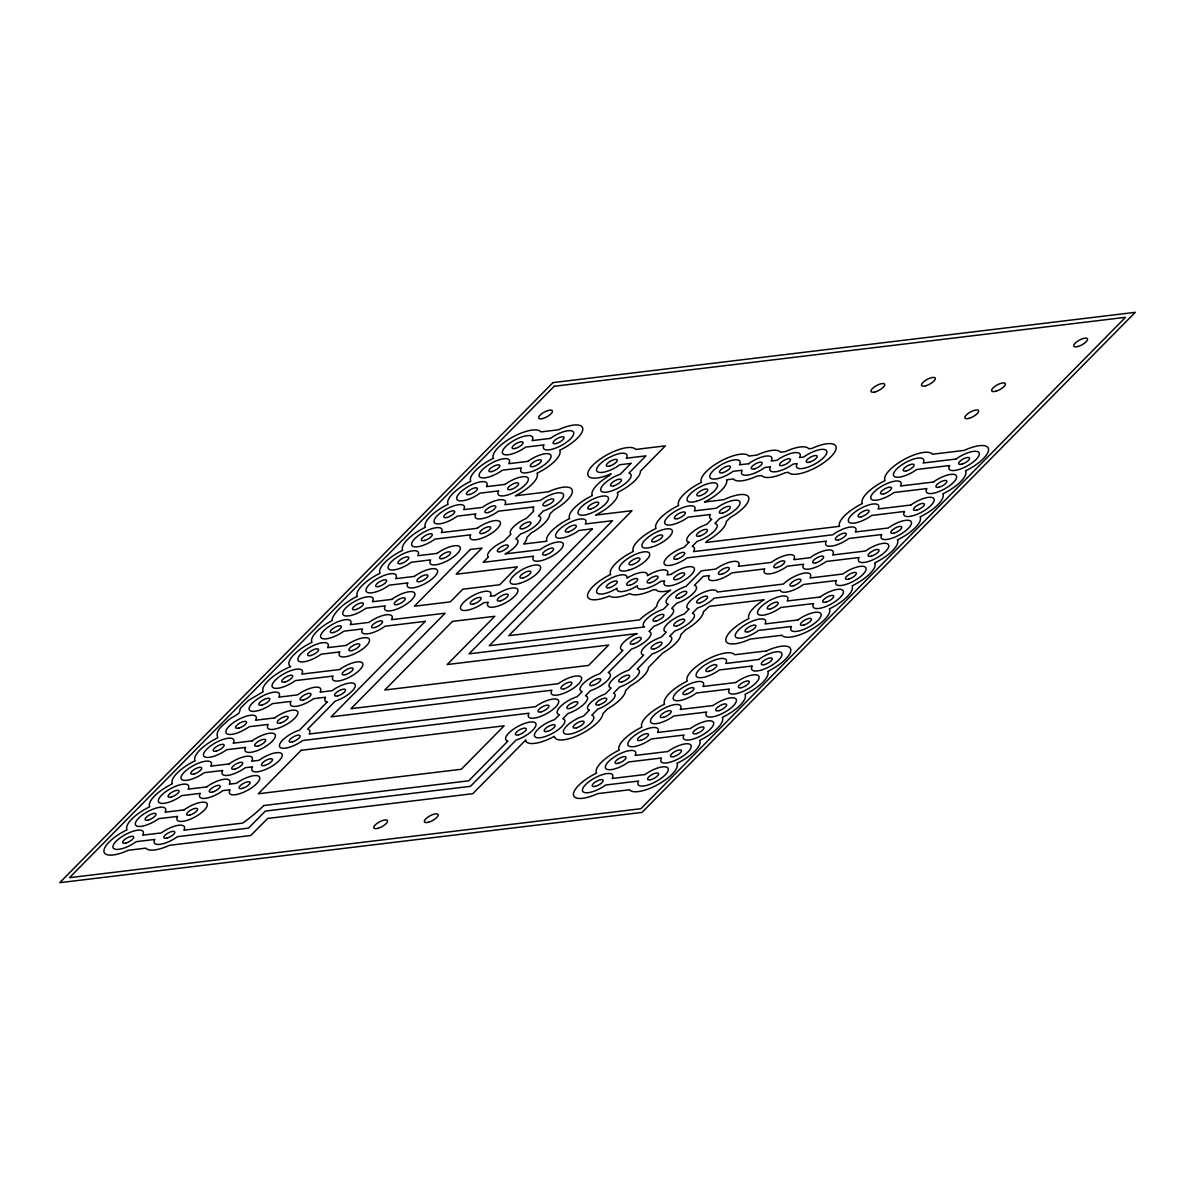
<?xml version="1.0" encoding="UTF-8"?>
<svg xmlns="http://www.w3.org/2000/svg" width="1195" height="1195" viewBox="0 0 1195 1195"><rect width="100%" height="100%" fill="white"/><g stroke="black" fill="none" stroke-linecap="round" stroke-linejoin="round"><path stroke-width="1.5" d="M331.896 620.414L332.15 619.174A39.525 13.713 -28.5 0 1 339.44 608.569A27.127 9.411 -28.5 0 1 357.365 596.275A27.127 9.411 -28.5 0 1 380.055 573.271A27.127 9.411 -28.5 0 1 402.745 550.268A27.127 9.411 -28.5 0 1 425.42 527.279A27.127 9.411 -28.5 0 1 448.11 504.275A27.127 9.411 -28.5 0 1 470.8 481.271A27.127 9.411 -28.5 0 1 493.49 458.268A27.127 9.411 -28.5 0 1 512.102 437.37A27.127 9.411 -28.5 0 1 540.887 431.903L558.513 429.767A27.127 9.411 -28.5 0 1 582.802 428.841A27.127 9.411 -28.5 0 1 559.663 450.276A27.127 9.411 -28.5 0 1 536.973 473.28A27.127 9.411 -28.5 0 1 515.329 495.776L548.4 491.787A27.127 9.411 -28.5 0 1 572.256 490.099A27.127 9.411 -28.5 0 1 553.882 510.011L549.73 514.223A27.127 9.411 -28.5 0 1 531.192 533.015L526.89 537.377A27.127 9.411 -28.5 0 1 523.754 544.009L546.802 541.23A27.127 9.411 -28.5 0 1 569.671 518.585A27.127 9.411 -28.5 0 1 592.361 495.581A27.127 9.411 -28.5 0 1 609.121 475.759L611.078 473.773A27.127 9.411 -28.5 0 1 587.806 474.549A27.127 9.411 -28.5 0 1 608.509 454.025A27.127 9.411 -28.5 0 1 635.62 449.454L665.406 445.854L640.43 471.188A27.127 9.411 -28.5 0 1 617.292 492.579A27.127 9.411 -28.5 0 1 595.633 515.075L632.035 510.683L508.756 635.665L639.564 619.891A27.127 9.411 -28.5 0 1 653.082 610.003L656.847 606.194A27.127 9.411 -28.5 0 1 670.649 590.136A27.127 9.411 -28.5 0 1 655.876 589.628L652.828 589.986A27.127 9.411 -28.5 0 1 629.929 593.557A27.127 9.411 -28.5 0 1 609.495 595.976A27.127 9.411 -28.5 0 1 587.537 595.364A27.127 9.411 -28.5 0 1 610.675 574.437A27.127 9.411 -28.5 0 1 633.365 551.433A27.127 9.411 -28.5 0 1 656.04 528.429A27.127 9.411 -28.5 0 1 678.73 505.425A27.127 9.411 -28.5 0 1 701.42 482.421A27.127 9.411 -28.5 0 1 720.032 461.524A27.127 9.411 -28.5 0 1 748.817 456.057L756.913 455.086A27.127 9.411 -28.5 0 1 780.529 452.233L785.234 451.665A27.127 9.411 -28.5 0 1 808.851 448.812L811.898 448.439A27.127 9.411 -28.5 0 1 836.112 446.96A27.127 9.411 -28.5 0 1 815.782 467.574A27.127 9.411 -28.5 0 1 788.356 472.309L785.309 472.682A27.127 9.411 -28.5 0 1 761.693 475.535L756.988 476.103A27.127 9.411 -28.5 0 1 733.371 478.956L726.53 479.778A27.127 9.411 -28.5 0 1 704.467 502.019L723.856 499.689A27.127 9.411 -28.5 0 1 748.682 497.329A27.127 9.411 -28.5 0 1 730.369 517.435L726.216 521.647A27.127 9.411 -28.5 0 1 707.679 540.439L705.647 542.485L839.562 526.323A27.127 9.411 -28.5 0 1 862.387 503.588A27.127 9.411 -28.5 0 1 885.077 480.599A27.127 9.411 -28.5 0 1 903.689 459.702A27.127 9.411 -28.5 0 1 932.458 454.234L964.29 450.381A27.127 9.411 -28.5 0 1 988.579 449.454A27.127 9.411 -28.5 0 1 965.455 470.89A27.127 9.411 -28.5 0 1 942.765 493.893A27.127 9.411 -28.5 0 1 920.075 516.897A27.127 9.411 -28.5 0 1 897.385 539.901A27.127 9.411 -28.5 0 1 874.695 562.905A27.127 9.411 -28.5 0 1 852.02 585.909A27.127 9.411 -28.5 0 1 829.33 608.912A27.127 9.411 -28.5 0 1 810.703 629.81A27.127 9.411 -28.5 0 1 781.933 635.262L750.116 639.101A27.127 9.411 -28.5 0 1 725.813 640.042A27.127 9.411 -28.5 0 1 748.951 618.607A27.127 9.411 -28.5 0 1 764.098 599.77L709.203 606.388L703.482 611.691A27.127 9.411 -28.5 0 1 685.557 629.87L680.791 634.694A27.127 9.411 -28.5 0 1 662.866 652.873L648.452 667.467A27.127 9.411 -28.5 0 1 630.123 686.064L625.568 690.68A27.127 9.411 -28.5 0 1 607.643 708.859L602.878 713.684A27.127 9.411 -28.5 0 1 578.933 735A27.127 9.411 -28.5 0 1 554.39 736.314A27.127 9.411 -28.5 0 1 525.919 741.348M263.677 805.549L468.724 780.798L507.905 741.079A17.059 5.915 -28.5 0 1 516.763 727.083A17.059 5.915 -28.5 0 1 536.062 724.723A17.059 5.915 -28.5 0 1 516.076 740.078L470.442 786.325L265.365 811.076L248.47 828.12L177.428 836.694A17.059 5.915 -28.5 0 1 159.936 844.357A17.059 5.915 -28.5 0 1 154.872 839.428L136.245 841.668A17.059 5.915 -28.5 0 1 113.465 848.301A17.059 5.915 -28.5 0 1 128.582 832.975A17.059 5.915 -28.5 0 1 142.668 835.156L161.295 832.915A17.059 5.915 -28.5 0 1 178.772 825.252A17.059 5.915 -28.5 0 1 183.851 830.181L242.69 823.086A85.756 29.756 -28.5 0 0 263.751 805.535M525.89 741.378A12.069 4.182 -28.5 0 1 525.875 739.899L472.787 793.689L267.665 818.455L250.771 835.499L169.451 845.313A27.127 9.411 -28.5 0 1 145.85 848.151L128.209 850.287A27.127 9.411 -28.5 0 1 103.92 851.213A27.127 9.411 -28.5 0 1 127.058 829.778A27.127 9.411 -28.5 0 1 149.748 806.774A27.127 9.411 -28.5 0 1 172.438 783.771A27.127 9.411 -28.5 0 1 195.129 760.767A27.127 9.411 -28.5 0 1 217.804 737.763C214.741 730.563 222.867 725.589 227.169 721.257A12.712 4.407 -28.5 0 1 230.515 718.568L237.969 713.953A5.258 1.822 -28.5 0 0 239 712.952L239.896 710.562A16.088 5.572 -28.5 0 1 240.763 707.888L248.485 700.404L263.184 691.756A27.127 9.411 -28.5 0 1 290.699 666.646A27.127 9.411 -28.5 0 1 311.985 642.283A27.127 9.411 -28.5 0 1 331.866 620.713M552.986 382.594L59.75 882.672L642.014 812.406L1135.25 312.328L552.986 382.594M554.166 386.284L69.489 877.683L640.834 808.716L1125.511 317.317L554.166 386.284M470.382 549.446L414.381 606.209L450.306 601.877L462.809 589.21L499.674 584.758L517.345 566.833L456.176 574.227L482.003 548.042L470.382 549.446M327.101 702.092L299.437 730.145A17.059 5.915 -28.5 0 0 279.525 746.397A17.059 5.915 -28.5 0 0 302.738 740.512L529.012 713.206A17.059 5.915 -28.5 0 0 543.113 715.387A17.059 5.915 -28.5 0 0 558.214 700.061A17.059 5.915 -28.5 0 0 535.435 706.693L309.161 734.014A17.059 5.915 -28.5 0 0 307.608 729.159L335.272 701.106A17.059 5.915 -28.5 0 0 355.184 684.84A17.059 5.915 -28.5 0 0 331.971 690.725L320.036 692.159A17.059 5.915 -28.5 0 0 314.972 687.23A17.059 5.915 -28.5 0 0 297.48 694.892L278.808 697.148A17.059 5.915 -28.5 0 0 264.707 694.967A17.059 5.915 -28.5 0 0 249.606 710.278A17.059 5.915 -28.5 0 0 272.385 703.646L291.057 701.39A17.059 5.915 -28.5 0 0 296.136 706.335A17.059 5.915 -28.5 0 0 313.613 698.672L325.548 697.238A17.059 5.915 -28.5 0 0 327.101 702.092M488.262 557.154L483.138 562.337L533.627 556.198A17.059 5.915 -28.5 0 0 547.713 558.379A17.059 5.915 -28.5 0 0 562.83 543.068A17.059 5.915 -28.5 0 0 540.035 549.7L505.067 553.912A17.059 5.915 -28.5 0 0 515.717 538.96L520.706 533.911A17.059 5.915 -28.5 0 0 537.466 523.978A17.059 5.915 -28.5 0 0 538.407 515.956L543.337 510.967A17.059 5.915 -28.5 0 0 563.517 494.715A17.059 5.915 -28.5 0 0 540.439 500.391L504.858 504.678A17.059 5.915 -28.5 0 0 499.779 499.749A17.059 5.915 -28.5 0 0 482.302 507.412L463.72 509.653A17.059 5.915 -28.5 0 0 449.634 507.472A17.059 5.915 -28.5 0 0 434.517 522.798A17.059 5.915 -28.5 0 0 457.312 516.165L475.879 513.925A17.059 5.915 -28.5 0 0 480.943 518.854A17.059 5.915 -28.5 0 0 498.434 511.191L533.926 506.919A17.059 5.915 -28.5 0 0 533.747 511.042L526.547 518.316A17.059 5.915 -28.5 0 0 510.952 534.15L503.872 541.32A17.059 5.915 -28.5 0 0 488.262 557.154M425.33 621.34L331.135 716.851L551.896 690.187A17.059 5.915 -28.5 0 0 565.997 692.368A17.059 5.915 -28.5 0 0 581.114 677.042A17.059 5.915 -28.5 0 0 558.319 683.674L350.971 708.695L445.137 613.214L391.527 619.682A17.059 5.915 -28.5 0 0 386.463 614.753A17.059 5.915 -28.5 0 0 368.971 622.401L350.284 624.656A17.059 5.915 -28.5 0 0 336.198 622.476A17.059 5.915 -28.5 0 0 321.082 637.801A17.059 5.915 -28.5 0 0 343.861 631.169L362.548 628.914A17.059 5.915 -28.5 0 0 367.627 633.843A17.059 5.915 -28.5 0 0 385.104 626.195L425.33 621.34M301.14 750.311L258.284 793.764L461.285 769.266L504.141 725.813L301.14 750.311M452.457 621.4L384.775 690.023L588.552 665.421L608.658 645.046L447.199 664.539L494.775 616.291L452.457 621.4M630.915 463.406L620.175 474.295A17.059 5.915 -28.5 0 0 600.682 489.621A17.059 5.915 -28.5 0 0 620.1 487.052A17.059 5.915 -28.5 0 0 628.899 473.145L645.942 455.848L626.285 458.223A17.059 5.915 -28.5 0 0 612.198 456.042A17.059 5.915 -28.5 0 0 597.082 471.368A17.059 5.915 -28.5 0 0 619.876 464.736L630.915 463.406M592.317 528.847L469.023 653.844L637.204 633.544A17.059 5.915 -28.5 0 0 622.7 643.388A17.059 5.915 -28.5 0 0 622.924 650.319L599.845 673.711A17.059 5.915 -28.5 0 0 583.22 683.6A17.059 5.915 -28.5 0 0 582.204 691.606L577.215 696.655A17.059 5.915 -28.5 0 0 560.336 706.633A17.059 5.915 -28.5 0 0 559.454 714.67L554.525 719.659A17.059 5.915 -28.5 0 0 534.404 734.94A17.059 5.915 -28.5 0 0 553.345 732.893A17.059 5.915 -28.5 0 0 562.8 718.763L567.954 713.534A17.059 5.915 -28.5 0 0 584.325 703.736A17.059 5.915 -28.5 0 0 585.475 695.774L590.584 690.605A17.059 5.915 -28.5 0 0 607.209 680.702A17.059 5.915 -28.5 0 0 608.225 672.71L631.483 649.124A17.059 5.915 -28.5 0 0 647.72 639.37A17.059 5.915 -28.5 0 0 648.945 631.423L654.173 626.12A17.059 5.915 -28.5 0 0 670.41 616.366A17.059 5.915 -28.5 0 0 671.635 608.419L676.803 603.191A17.059 5.915 -28.5 0 0 693.294 593.332A17.059 5.915 -28.5 0 0 694.385 585.356L703.302 576.319L709.352 575.587A17.059 5.915 -28.5 0 0 714.416 580.531A17.059 5.915 -28.5 0 0 731.923 572.868L764.8 568.895A17.059 5.915 -28.5 0 0 769.864 573.839A17.059 5.915 -28.5 0 0 787.356 566.176L803.652 564.204A17.059 5.915 -28.5 0 0 808.716 569.134A17.059 5.915 -28.5 0 0 826.208 561.486L859.1 557.512A17.059 5.915 -28.5 0 0 873.172 559.708A17.059 5.915 -28.5 0 0 888.288 544.382A17.059 5.915 -28.5 0 0 865.509 551.014L832.616 554.988A17.059 5.915 -28.5 0 0 827.552 550.044A17.059 5.915 -28.5 0 0 810.061 557.707L793.764 559.678A17.059 5.915 -28.5 0 0 788.7 554.734A17.059 5.915 -28.5 0 0 771.208 562.397L738.331 566.355A17.059 5.915 -28.5 0 0 733.252 561.426A17.059 5.915 -28.5 0 0 715.775 569.089L701.405 570.822L686.064 586.297A17.059 5.915 -28.5 0 0 669.305 596.23A17.059 5.915 -28.5 0 0 668.363 604.252L663.434 609.256A17.059 5.915 -28.5 0 0 647.182 618.517A17.059 5.915 -28.5 0 0 644.493 626.942L489.278 645.673L612.557 520.676L585.281 523.978A17.059 5.915 -28.5 0 0 571.195 521.782A17.059 5.915 -28.5 0 0 556.078 537.108A17.059 5.915 -28.5 0 0 578.873 530.475L592.317 528.847M689.007 542.321L684.033 547.37A17.059 5.915 -28.5 0 0 664.106 563.577A17.059 5.915 -28.5 0 0 687.095 557.916L826.387 541.111A17.059 5.915 -28.5 0 0 831.332 546.16A17.059 5.915 -28.5 0 0 848.883 538.497L881.776 534.523A17.059 5.915 -28.5 0 0 895.877 536.704A17.059 5.915 -28.5 0 0 910.978 521.379A17.059 5.915 -28.5 0 0 888.199 528.011L855.306 531.984A17.059 5.915 -28.5 0 0 850.168 527.055A17.059 5.915 -28.5 0 0 832.601 534.822L693.533 551.597A17.059 5.915 -28.5 0 0 692.204 546.384L697.193 541.335A17.059 5.915 -28.5 0 0 713.953 531.402A17.059 5.915 -28.5 0 0 714.894 523.38L719.823 518.376A17.059 5.915 -28.5 0 0 739.974 502.005A17.059 5.915 -28.5 0 0 716.358 508.233L694.295 510.892A17.059 5.915 -28.5 0 0 680.313 508.607A17.059 5.915 -28.5 0 0 665.152 523.963A17.059 5.915 -28.5 0 0 688.066 517.211L710.308 514.522A17.059 5.915 -28.5 0 0 711.757 519.257L706.723 524.366A17.059 5.915 -28.5 0 0 689.963 534.299A17.059 5.915 -28.5 0 0 689.007 542.321M589.344 710.174L583.504 716.089A17.059 5.915 -28.5 0 0 563.383 731.385A17.059 5.915 -28.5 0 0 582.323 729.338A17.059 5.915 -28.5 0 0 591.779 715.207L597.858 709.038A15.505 5.377 -28.5 0 0 612.213 700.3A15.505 5.377 -28.5 0 0 613.528 693.145L619.563 687.035A17.059 5.915 -28.5 0 0 636.188 677.147A17.059 5.915 -28.5 0 0 637.204 669.14L652.156 653.979A17.059 5.915 -28.5 0 0 668.528 644.18A17.059 5.915 -28.5 0 0 669.678 636.218L674.846 630.99A17.059 5.915 -28.5 0 0 691.218 621.176A17.059 5.915 -28.5 0 0 692.368 613.214L697.462 608.046A17.059 5.915 -28.5 0 0 714.102 598.157L780.26 590.166A17.059 5.915 -28.5 0 0 803.533 584.474L836.41 580.516A17.059 5.915 -28.5 0 0 850.481 582.712A17.059 5.915 -28.5 0 0 865.613 567.386A17.059 5.915 -28.5 0 0 842.819 574.018L809.941 577.992A17.059 5.915 -28.5 0 0 802.652 573.436A17.059 5.915 -28.5 0 0 783.457 584.041L717.299 592.033A17.059 5.915 -28.5 0 0 697.342 595.513A17.059 5.915 -28.5 0 0 689.097 609.047L684.108 614.111A17.059 5.915 -28.5 0 0 667.213 624.074A17.059 5.915 -28.5 0 0 666.347 632.11L661.418 637.099A17.059 5.915 -28.5 0 0 644.538 647.078A17.059 5.915 -28.5 0 0 643.657 655.114L628.824 670.141A17.059 5.915 -28.5 0 0 612.198 680.045A17.059 5.915 -28.5 0 0 611.183 688.036L605.282 694.026A15.505 5.377 -28.5 0 0 590.405 702.929A15.505 5.377 -28.5 0 0 589.344 710.174M550.477 438.386L532.074 440.611A17.059 5.915 -28.5 0 0 517.973 438.431A17.059 5.915 -28.5 0 0 502.856 453.756A17.059 5.915 -28.5 0 0 525.651 447.124L544.054 444.898A17.059 5.915 -28.5 0 0 558.14 447.079A17.059 5.915 -28.5 0 0 573.256 431.754A17.059 5.915 -28.5 0 0 550.477 438.386M527.772 461.389L508.846 463.675A17.059 5.915 -28.5 0 0 494.745 461.494A17.059 5.915 -28.5 0 0 479.643 476.82A17.059 5.915 -28.5 0 0 502.423 470.188L521.349 467.902A17.059 5.915 -28.5 0 0 535.435 470.083A17.059 5.915 -28.5 0 0 550.551 454.757A17.059 5.915 -28.5 0 0 527.772 461.389M505.082 484.393L486.425 486.649A17.059 5.915 -28.5 0 0 472.324 484.468A17.059 5.915 -28.5 0 0 457.222 499.794A17.059 5.915 -28.5 0 0 480.002 493.162L498.659 490.906A17.059 5.915 -28.5 0 0 512.745 493.087A17.059 5.915 -28.5 0 0 527.861 477.761A17.059 5.915 -28.5 0 0 505.082 484.393M748.638 463.72L739.481 464.825A17.059 5.915 -28.5 0 0 725.395 462.644A17.059 5.915 -28.5 0 0 710.278 477.97A17.059 5.915 -28.5 0 0 733.073 471.338L742.229 470.233A17.059 5.915 -28.5 0 0 747.293 475.162A17.059 5.915 -28.5 0 0 764.785 467.514L770.551 466.812A17.059 5.915 -28.5 0 0 775.615 471.741A17.059 5.915 -28.5 0 0 793.107 464.093L797.199 463.6A17.059 5.915 -28.5 0 0 811.3 465.781A17.059 5.915 -28.5 0 0 826.417 450.455A17.059 5.915 -28.5 0 0 803.623 457.087L799.53 457.58A17.059 5.915 -28.5 0 0 794.451 452.651A17.059 5.915 -28.5 0 0 776.959 460.314L771.193 461.001A17.059 5.915 -28.5 0 0 766.129 456.072A17.059 5.915 -28.5 0 0 748.638 463.72M956.03 459.029L923.137 463.003A17.059 5.915 -28.5 0 0 909.051 460.822A17.059 5.915 -28.5 0 0 893.935 476.148A17.059 5.915 -28.5 0 0 916.714 469.501L949.607 465.542A17.059 5.915 -28.5 0 0 963.693 467.723A17.059 5.915 -28.5 0 0 978.81 452.397A17.059 5.915 -28.5 0 0 956.03 459.029M477.163 528.295L441.313 532.611A17.059 5.915 -28.5 0 0 427.227 530.446A17.059 5.915 -28.5 0 0 412.111 545.756A17.059 5.915 -28.5 0 0 434.905 539.124L470.74 534.807A17.059 5.915 -28.5 0 0 484.826 536.988A17.059 5.915 -28.5 0 0 499.943 521.662A17.059 5.915 -28.5 0 0 477.163 528.295M933.34 482.033L900.447 486.007A17.059 5.915 -28.5 0 0 886.361 483.826A17.059 5.915 -28.5 0 0 871.245 499.137A17.059 5.915 -28.5 0 0 894.039 492.504L926.917 488.546A17.059 5.915 -28.5 0 0 941.003 490.727A17.059 5.915 -28.5 0 0 956.12 475.401A17.059 5.915 -28.5 0 0 933.34 482.033M437.041 553.404L417.817 555.72A17.059 5.915 -28.5 0 0 403.731 553.539A17.059 5.915 -28.5 0 0 388.614 568.865A17.059 5.915 -28.5 0 0 411.409 562.233L430.618 559.917A17.059 5.915 -28.5 0 0 444.704 562.083A17.059 5.915 -28.5 0 0 459.821 546.772A17.059 5.915 -28.5 0 0 437.041 553.404M910.889 505.007L878.011 508.98A17.059 5.915 -28.5 0 0 863.94 506.77A17.059 5.915 -28.5 0 0 848.823 522.095A17.059 5.915 -28.5 0 0 871.633 515.448L904.481 511.475A17.059 5.915 -28.5 0 0 918.507 513.716A17.059 5.915 -28.5 0 0 933.668 498.375A17.059 5.915 -28.5 0 0 910.889 505.007M414.351 576.408L395.664 578.664A17.059 5.915 -28.5 0 0 381.563 576.483A17.059 5.915 -28.5 0 0 366.462 591.794A17.059 5.915 -28.5 0 0 389.241 585.162L407.928 582.906A17.059 5.915 -28.5 0 0 422.014 585.087A17.059 5.915 -28.5 0 0 437.131 569.776A17.059 5.915 -28.5 0 0 414.351 576.408M391.661 599.412L372.452 601.727A17.059 5.915 -28.5 0 0 358.351 599.546A17.059 5.915 -28.5 0 0 343.249 614.872A17.059 5.915 -28.5 0 0 366.043 608.21L385.253 605.895A17.059 5.915 -28.5 0 0 399.309 608.106A17.059 5.915 -28.5 0 0 414.441 592.78A17.059 5.915 -28.5 0 0 391.661 599.412M494.67 595.693L490.159 596.245A17.059 5.915 -28.5 0 0 476.073 594.064A17.059 5.915 -28.5 0 0 460.956 609.375A17.059 5.915 -28.5 0 0 483.736 602.758L488.247 602.205A17.059 5.915 -28.5 0 0 502.333 604.386A17.059 5.915 -28.5 0 0 517.45 589.06A17.059 5.915 -28.5 0 0 494.67 595.693M671.142 574.407L667.049 574.9A17.059 5.915 -28.5 0 0 663.165 569.866A17.059 5.915 -28.5 0 0 647.332 575.706A17.059 5.915 -28.5 0 0 626.957 578.156A17.059 5.915 -28.5 0 0 611.138 578.126A17.059 5.915 -28.5 0 0 596.843 592.615A17.059 5.915 -28.5 0 0 617.008 588.239A17.059 5.915 -28.5 0 0 637.398 585.774A17.059 5.915 -28.5 0 0 644.434 588.851A17.059 5.915 -28.5 0 0 660.626 581.397L664.719 580.904A17.059 5.915 -28.5 0 0 678.82 583.085A17.059 5.915 -28.5 0 0 693.922 567.774A17.059 5.915 -28.5 0 0 671.142 574.407M346.266 645.419L327.594 647.66A17.059 5.915 -28.5 0 0 313.508 645.479A17.059 5.915 -28.5 0 0 298.391 660.805A17.059 5.915 -28.5 0 0 321.186 654.173L339.843 651.917A17.059 5.915 -28.5 0 0 353.929 654.098A17.059 5.915 -28.5 0 0 369.046 638.787A17.059 5.915 -28.5 0 0 346.266 645.419M820.114 597.022L787.221 600.995A17.059 5.915 -28.5 0 0 773.135 598.8A17.059 5.915 -28.5 0 0 758.018 614.125A17.059 5.915 -28.5 0 0 780.813 607.493L813.69 603.535A17.059 5.915 -28.5 0 0 827.791 605.716A17.059 5.915 -28.5 0 0 842.893 590.39A17.059 5.915 -28.5 0 0 820.114 597.022M339.604 669.544L301.767 674.099A17.059 5.915 -28.5 0 0 287.666 671.919A17.059 5.915 -28.5 0 0 272.565 687.244A17.059 5.915 -28.5 0 0 295.344 680.612L333.181 676.041A17.059 5.915 -28.5 0 0 347.267 678.237A17.059 5.915 -28.5 0 0 362.384 662.911A17.059 5.915 -28.5 0 0 339.604 669.544M797.857 619.966L764.979 623.939A17.059 5.915 -28.5 0 0 750.878 621.759A17.059 5.915 -28.5 0 0 735.776 637.084A17.059 5.915 -28.5 0 0 758.556 630.437L791.448 626.479A17.059 5.915 -28.5 0 0 805.52 628.66A17.059 5.915 -28.5 0 0 820.651 613.334A17.059 5.915 -28.5 0 0 797.857 619.966M766.518 650.902L734.701 654.74A27.127 9.411 -28.5 0 0 705.916 660.208A27.127 9.411 -28.5 0 0 687.304 681.105A27.127 9.411 -28.5 0 0 664.614 704.109A27.127 9.411 -28.5 0 0 641.924 727.113A27.127 9.411 -28.5 0 0 619.234 750.116A27.127 9.411 -28.5 0 0 596.544 773.12A27.127 9.411 -28.5 0 0 573.421 794.555A27.127 9.411 -28.5 0 0 597.709 793.629L629.541 789.775A27.127 9.411 -28.5 0 0 658.311 784.308A27.127 9.411 -28.5 0 0 676.938 763.411A27.127 9.411 -28.5 0 0 699.613 740.407A27.127 9.411 -28.5 0 0 722.303 717.403A27.127 9.411 -28.5 0 0 744.993 694.414A27.127 9.411 -28.5 0 0 767.683 671.411A27.127 9.411 -28.5 0 0 790.821 649.975A27.127 9.411 -28.5 0 0 766.518 650.902M274.596 717.911L255.581 720.212A17.059 5.915 -28.5 0 0 241.495 718.031A17.059 5.915 -28.5 0 0 226.378 733.357A17.059 5.915 -28.5 0 0 249.172 726.709L268.173 724.424A17.059 5.915 -28.5 0 0 282.259 726.605A17.059 5.915 -28.5 0 0 297.376 711.279A17.059 5.915 -28.5 0 0 274.596 717.911M758.691 659.491L725.798 663.464A17.059 5.915 -28.5 0 0 711.712 661.283A17.059 5.915 -28.5 0 0 696.595 676.609A17.059 5.915 -28.5 0 0 719.39 669.962L752.267 665.988A17.059 5.915 -28.5 0 0 766.353 668.184A17.059 5.915 -28.5 0 0 781.47 652.858A17.059 5.915 -28.5 0 0 758.691 659.491M252.1 740.885L233.159 743.185A17.059 5.915 -28.5 0 0 219.073 741.005A17.059 5.915 -28.5 0 0 203.957 756.315A17.059 5.915 -28.5 0 0 226.736 749.683L245.692 747.398A17.059 5.915 -28.5 0 0 259.778 749.579A17.059 5.915 -28.5 0 0 274.895 734.268A17.059 5.915 -28.5 0 0 252.1 740.885M735.806 682.524L702.914 686.483A17.059 5.915 -28.5 0 0 688.828 684.302A17.059 5.915 -28.5 0 0 673.711 699.628A17.059 5.915 -28.5 0 0 696.491 692.995L729.383 689.022A17.059 5.915 -28.5 0 0 743.469 691.203A17.059 5.915 -28.5 0 0 758.586 675.892A17.059 5.915 -28.5 0 0 735.806 682.524M229.141 763.934L210.738 766.144A17.059 5.915 -28.5 0 0 196.637 763.963A17.059 5.915 -28.5 0 0 181.535 779.289A17.059 5.915 -28.5 0 0 204.315 772.657L222.718 770.446A17.059 5.915 -28.5 0 0 227.782 775.376A17.059 5.915 -28.5 0 0 245.274 767.713L252.533 766.846A17.059 5.915 -28.5 0 0 266.619 769.027A17.059 5.915 -28.5 0 0 281.736 753.701A17.059 5.915 -28.5 0 0 258.957 760.334L251.697 761.2A17.059 5.915 -28.5 0 0 246.618 756.271A17.059 5.915 -28.5 0 0 229.141 763.934M713.116 705.528L680.224 709.486A17.059 5.915 -28.5 0 0 666.138 707.306A17.059 5.915 -28.5 0 0 651.021 722.631A17.059 5.915 -28.5 0 0 673.816 715.984L706.693 712.026A17.059 5.915 -28.5 0 0 720.779 714.222A17.059 5.915 -28.5 0 0 735.896 698.896A17.059 5.915 -28.5 0 0 713.116 705.528M206.66 786.907L188.048 789.148A17.059 5.915 -28.5 0 0 173.932 786.982A17.059 5.915 -28.5 0 0 158.86 802.308A17.059 5.915 -28.5 0 0 181.685 795.616L200.267 793.375A17.059 5.915 -28.5 0 0 205.316 798.35A17.059 5.915 -28.5 0 0 222.867 790.642L230.082 789.775A17.059 5.915 -28.5 0 0 244.094 792.016A17.059 5.915 -28.5 0 0 259.27 776.69A17.059 5.915 -28.5 0 0 236.476 783.308L229.216 784.189A17.059 5.915 -28.5 0 0 224.152 779.245A17.059 5.915 -28.5 0 0 206.66 786.907M690.426 728.517L657.534 732.49A17.059 5.915 -28.5 0 0 643.448 730.309A17.059 5.915 -28.5 0 0 628.331 745.635A17.059 5.915 -28.5 0 0 651.111 739.003L684.003 735.03A17.059 5.915 -28.5 0 0 698.104 737.21A17.059 5.915 -28.5 0 0 713.206 721.885A17.059 5.915 -28.5 0 0 690.426 728.517M184.045 809.896L165.029 812.197A17.059 5.915 -28.5 0 0 150.914 810.016A17.059 5.915 -28.5 0 0 135.827 825.342A17.059 5.915 -28.5 0 0 158.636 818.68L177.637 816.394A17.059 5.915 -28.5 0 0 191.693 818.605A17.059 5.915 -28.5 0 0 206.825 803.279A17.059 5.915 -28.5 0 0 184.045 809.896M667.93 751.506L635.053 755.464A17.059 5.915 -28.5 0 0 620.937 753.298A17.059 5.915 -28.5 0 0 605.85 768.624A17.059 5.915 -28.5 0 0 628.675 761.947L661.537 757.974A17.059 5.915 -28.5 0 0 675.563 760.214A17.059 5.915 -28.5 0 0 690.725 744.873A17.059 5.915 -28.5 0 0 667.93 751.506M645.031 774.524L612.139 778.498A17.059 5.915 -28.5 0 0 598.053 776.317A17.059 5.915 -28.5 0 0 582.936 791.643A17.059 5.915 -28.5 0 0 605.731 785.01L638.608 781.037A17.059 5.915 -28.5 0 0 652.709 783.218A17.059 5.915 -28.5 0 0 667.811 767.892A17.059 5.915 -28.5 0 0 645.031 774.524M542.829 418.519A7.753 2.689 -28.5 0 0 552.434 410.96A7.753 2.689 -28.5 0 0 541.38 414.008A7.753 2.689 -28.5 0 0 542.829 418.519M995.883 391.243A7.753 2.689 -28.5 0 0 1005.398 383.685A7.753 2.689 -28.5 0 0 994.3 386.821A7.753 2.689 -28.5 0 0 995.883 391.243M969.1 418.34A7.753 2.689 -28.5 0 0 978.615 410.781A7.753 2.689 -28.5 0 0 967.517 413.918A7.753 2.689 -28.5 0 0 969.1 418.34M875.203 391.885A7.753 2.689 -28.5 0 0 884.718 384.327A7.753 2.689 -28.5 0 0 873.62 387.464A7.753 2.689 -28.5 0 0 875.203 391.885M925.766 385.791A7.753 2.689 -28.5 0 0 935.282 378.217A7.753 2.689 -28.5 0 0 924.183 381.354A7.753 2.689 -28.5 0 0 925.766 385.791M378.023 828.299A7.753 2.689 -28.5 0 0 387.538 820.741A7.753 2.689 -28.5 0 0 376.44 823.863A7.753 2.689 -28.5 0 0 378.023 828.299M428.587 822.205A7.753 2.689 -28.5 0 0 438.117 814.631A7.753 2.689 -28.5 0 0 427.018 817.768A7.753 2.689 -28.5 0 0 428.587 822.205M1077.92 346.505A7.753 2.689 -28.5 0 0 1087.525 338.947A7.753 2.689 -28.5 0 0 1076.486 341.994A7.753 2.689 -28.5 0 0 1077.92 346.505M515.404 448.439A6.199 2.151 -28.5 0 0 523.081 442.404A6.199 2.151 -28.5 0 0 514.253 444.839A6.199 2.151 -28.5 0 0 515.404 448.439M556.362 443.494A6.199 2.151 -28.5 0 0 564.055 437.46A6.199 2.151 -28.5 0 0 555.212 439.894A6.199 2.151 -28.5 0 0 556.362 443.494M533.657 466.498A6.199 2.151 -28.5 0 0 541.335 460.463A6.199 2.151 -28.5 0 0 532.507 462.898A6.199 2.151 -28.5 0 0 533.657 466.498M492.176 471.502A6.199 2.151 -28.5 0 0 499.854 465.467A6.199 2.151 -28.5 0 0 491.026 467.902A6.199 2.151 -28.5 0 0 492.176 471.502M469.755 494.476A6.199 2.151 -28.5 0 0 477.447 488.441A6.199 2.151 -28.5 0 0 468.604 490.876A6.199 2.151 -28.5 0 0 469.755 494.476M510.967 489.502A6.199 2.151 -28.5 0 0 518.66 483.467A6.199 2.151 -28.5 0 0 509.817 485.902A6.199 2.151 -28.5 0 0 510.967 489.502M447.064 517.48A6.199 2.151 -28.5 0 0 454.742 511.445A6.199 2.151 -28.5 0 0 445.914 513.88A6.199 2.151 -28.5 0 0 447.064 517.48M488.187 512.521A6.199 2.151 -28.5 0 0 495.865 506.471A6.199 2.151 -28.5 0 0 487.037 508.906A6.199 2.151 -28.5 0 0 488.187 512.521M424.643 540.454A6.199 2.151 -28.5 0 0 432.336 534.404A6.199 2.151 -28.5 0 0 423.493 536.839A6.199 2.151 -28.5 0 0 424.643 540.454M483.049 533.403A6.199 2.151 -28.5 0 0 490.727 527.354A6.199 2.151 -28.5 0 0 481.899 529.803A6.199 2.151 -28.5 0 0 483.049 533.403M401.161 563.547A6.199 2.151 -28.5 0 0 408.839 557.512A6.199 2.151 -28.5 0 0 400.011 559.947A6.199 2.151 -28.5 0 0 401.161 563.547M442.927 558.513A6.199 2.151 -28.5 0 0 450.605 552.463A6.199 2.151 -28.5 0 0 441.777 554.898A6.199 2.151 -28.5 0 0 442.927 558.513M378.994 586.491A6.199 2.151 -28.5 0 0 386.687 580.441A6.199 2.151 -28.5 0 0 377.844 582.876A6.199 2.151 -28.5 0 0 378.994 586.491M420.237 581.517A6.199 2.151 -28.5 0 0 427.915 575.467A6.199 2.151 -28.5 0 0 419.087 577.902A6.199 2.151 -28.5 0 0 420.237 581.517M355.781 609.555A6.199 2.151 -28.5 0 0 363.459 603.505A6.199 2.151 -28.5 0 0 354.631 605.955A6.199 2.151 -28.5 0 0 355.781 609.555M397.547 604.521A6.199 2.151 -28.5 0 0 405.239 598.471A6.199 2.151 -28.5 0 0 396.396 600.906A6.199 2.151 -28.5 0 0 397.547 604.521M333.614 632.499A6.199 2.151 -28.5 0 0 341.307 626.449A6.199 2.151 -28.5 0 0 332.464 628.884A6.199 2.151 -28.5 0 0 333.614 632.499M374.857 627.524A6.199 2.151 -28.5 0 0 382.549 621.475A6.199 2.151 -28.5 0 0 373.706 623.909A6.199 2.151 -28.5 0 0 374.857 627.524M310.924 655.502A6.199 2.151 -28.5 0 0 318.617 649.453A6.199 2.151 -28.5 0 0 309.789 651.887A6.199 2.151 -28.5 0 0 310.924 655.502M352.152 650.528A6.199 2.151 -28.5 0 0 359.844 644.478A6.199 2.151 -28.5 0 0 351.001 646.913A6.199 2.151 -28.5 0 0 352.152 650.528M285.097 681.942A6.199 2.151 -28.5 0 0 292.775 675.892A6.199 2.151 -28.5 0 0 283.947 678.327A6.199 2.151 -28.5 0 0 285.097 681.942M345.489 674.652A6.199 2.151 -28.5 0 0 353.167 668.602A6.199 2.151 -28.5 0 0 344.339 671.037A6.199 2.151 -28.5 0 0 345.489 674.652M262.138 704.975A6.199 2.151 -28.5 0 0 269.831 698.926A6.199 2.151 -28.5 0 0 260.988 701.36A6.199 2.151 -28.5 0 0 262.138 704.975M303.366 700.001A6.199 2.151 -28.5 0 0 311.058 693.951A6.199 2.151 -28.5 0 0 302.215 696.386A6.199 2.151 -28.5 0 0 303.366 700.001M337.871 695.834A6.199 2.151 -28.5 0 0 345.549 689.784A6.199 2.151 -28.5 0 0 336.721 692.234A6.199 2.151 -28.5 0 0 337.871 695.834M238.91 728.039A6.199 2.151 -28.5 0 0 246.603 722.004A6.199 2.151 -28.5 0 0 237.76 724.439A6.199 2.151 -28.5 0 0 238.91 728.039M280.481 723.02A6.199 2.151 -28.5 0 0 288.159 716.985A6.199 2.151 -28.5 0 0 279.331 719.42A6.199 2.151 -28.5 0 0 280.481 723.02M216.489 751.013A6.199 2.151 -28.5 0 0 224.182 744.963A6.199 2.151 -28.5 0 0 215.354 747.398A6.199 2.151 -28.5 0 0 216.489 751.013M258 746.009A6.199 2.151 -28.5 0 0 265.678 739.959A6.199 2.151 -28.5 0 0 256.85 742.394A6.199 2.151 -28.5 0 0 258 746.009M194.068 773.987A6.199 2.151 -28.5 0 0 201.746 767.937A6.199 2.151 -28.5 0 0 192.918 770.372A6.199 2.151 -28.5 0 0 194.068 773.987M235.027 769.042A6.199 2.151 -28.5 0 0 242.704 762.993A6.199 2.151 -28.5 0 0 233.876 765.427A6.199 2.151 -28.5 0 0 235.027 769.042M171.378 796.99A6.199 2.151 -28.5 0 0 179.071 790.941A6.199 2.151 -28.5 0 0 170.228 793.375A6.199 2.151 -28.5 0 0 171.378 796.99M212.561 792.016A6.199 2.151 -28.5 0 0 220.238 785.966A6.199 2.151 -28.5 0 0 211.41 788.416A6.199 2.151 -28.5 0 0 212.561 792.016M242.361 788.416A6.199 2.151 -28.5 0 0 250.054 782.366A6.199 2.151 -28.5 0 0 241.226 784.816A6.199 2.151 -28.5 0 0 242.361 788.416M148.359 820.024A6.199 2.151 -28.5 0 0 156.037 813.989A6.199 2.151 -28.5 0 0 147.209 816.424A6.199 2.151 -28.5 0 0 148.359 820.024M189.93 815.005A6.199 2.151 -28.5 0 0 197.623 808.97A6.199 2.151 -28.5 0 0 188.78 811.405A6.199 2.151 -28.5 0 0 189.93 815.005M125.998 842.998A6.199 2.151 -28.5 0 0 133.691 836.948A6.199 2.151 -28.5 0 0 124.848 839.383A6.199 2.151 -28.5 0 0 125.998 842.998M167.18 838.024A6.199 2.151 -28.5 0 0 174.858 831.974A6.199 2.151 -28.5 0 0 166.03 834.409A6.199 2.151 -28.5 0 0 167.18 838.024M292.491 741.841A6.199 2.151 -28.5 0 0 300.169 735.791A6.199 2.151 -28.5 0 0 291.341 738.226A6.199 2.151 -28.5 0 0 292.491 741.841M264.842 765.442A6.199 2.151 -28.5 0 0 272.52 759.393A6.199 2.151 -28.5 0 0 263.692 761.827A6.199 2.151 -28.5 0 0 264.842 765.442M546.175 505.619A6.199 2.151 -28.5 0 0 553.853 499.57A6.199 2.151 -28.5 0 0 545.025 502.005A6.199 2.151 -28.5 0 0 546.175 505.619M523.29 528.638A6.199 2.151 -28.5 0 0 530.968 522.603A6.199 2.151 -28.5 0 0 522.14 525.038A6.199 2.151 -28.5 0 0 523.29 528.638M500.6 551.642A6.199 2.151 -28.5 0 0 508.278 545.607A6.199 2.151 -28.5 0 0 499.45 548.042A6.199 2.151 -28.5 0 0 500.6 551.642M473.489 604.072A6.199 2.151 -28.5 0 0 481.182 598.023A6.199 2.151 -28.5 0 0 472.354 600.473A6.199 2.151 -28.5 0 0 473.489 604.072M500.556 600.816A6.199 2.151 -28.5 0 0 508.233 594.766A6.199 2.151 -28.5 0 0 499.405 597.201A6.199 2.151 -28.5 0 0 500.556 600.816M523.246 577.812A6.199 2.151 -28.5 0 0 530.924 571.763A6.199 2.151 -28.5 0 0 522.095 574.197A6.199 2.151 -28.5 0 0 523.246 577.812M545.936 554.809A6.199 2.151 -28.5 0 0 553.614 548.759A6.199 2.151 -28.5 0 0 544.786 551.194A6.199 2.151 -28.5 0 0 545.936 554.809M568.611 531.805A6.199 2.151 -28.5 0 0 576.304 525.755A6.199 2.151 -28.5 0 0 567.461 528.19A6.199 2.151 -28.5 0 0 568.611 531.805M591.077 508.831A6.199 2.151 -28.5 0 0 598.755 502.781A6.199 2.151 -28.5 0 0 589.927 505.216A6.199 2.151 -28.5 0 0 591.077 508.831M613.752 485.827A6.199 2.151 -28.5 0 0 621.445 479.778A6.199 2.151 -28.5 0 0 612.617 482.212A6.199 2.151 -28.5 0 0 613.752 485.827M609.629 466.065A6.199 2.151 -28.5 0 0 617.307 460.015A6.199 2.151 -28.5 0 0 608.479 462.45A6.199 2.151 -28.5 0 0 609.629 466.065M518.63 734.805A6.199 2.151 -28.5 0 0 526.323 728.771A6.199 2.151 -28.5 0 0 517.495 731.206A6.199 2.151 -28.5 0 0 518.63 734.805M541.32 711.817A6.199 2.151 -28.5 0 0 549.013 705.767A6.199 2.151 -28.5 0 0 540.17 708.202A6.199 2.151 -28.5 0 0 541.32 711.817M564.219 688.783A6.199 2.151 -28.5 0 0 571.897 682.733A6.199 2.151 -28.5 0 0 563.069 685.183A6.199 2.151 -28.5 0 0 564.219 688.783M547.459 731.4A6.199 2.151 -28.5 0 0 555.152 725.365A6.199 2.151 -28.5 0 0 546.309 727.8A6.199 2.151 -28.5 0 0 547.459 731.4M570.149 708.396A6.199 2.151 -28.5 0 0 577.827 702.361A6.199 2.151 -28.5 0 0 568.999 704.796A6.199 2.151 -28.5 0 0 570.149 708.396M593.034 685.377A6.199 2.151 -28.5 0 0 600.726 679.328A6.199 2.151 -28.5 0 0 591.884 681.762A6.199 2.151 -28.5 0 0 593.034 685.377M576.438 727.83A6.199 2.151 -28.5 0 0 584.131 721.795A6.199 2.151 -28.5 0 0 575.288 724.23A6.199 2.151 -28.5 0 0 576.438 727.83M599.128 704.841A6.199 2.151 -28.5 0 0 606.821 698.791A6.199 2.151 -28.5 0 0 597.978 701.226A6.199 2.151 -28.5 0 0 599.128 704.841M622.012 681.807A6.199 2.151 -28.5 0 0 629.705 675.758A6.199 2.151 -28.5 0 0 620.862 678.192A6.199 2.151 -28.5 0 0 622.012 681.807M654.352 648.84A6.199 2.151 -28.5 0 0 662.03 642.805A6.199 2.151 -28.5 0 0 653.202 645.24A6.199 2.151 -28.5 0 0 654.352 648.84M677.042 625.836A6.199 2.151 -28.5 0 0 684.72 619.802A6.199 2.151 -28.5 0 0 675.892 622.236A6.199 2.151 -28.5 0 0 677.042 625.836M633.544 644.03A6.199 2.151 -28.5 0 0 641.237 637.981A6.199 2.151 -28.5 0 0 632.394 640.43A6.199 2.151 -28.5 0 0 633.544 644.03M656.234 621.027A6.199 2.151 -28.5 0 0 663.927 614.992A6.199 2.151 -28.5 0 0 655.084 617.427A6.199 2.151 -28.5 0 0 656.234 621.027M679.118 598.008A6.199 2.151 -28.5 0 0 686.811 591.958A6.199 2.151 -28.5 0 0 677.983 594.393A6.199 2.151 -28.5 0 0 679.118 598.008M699.926 602.818A6.199 2.151 -28.5 0 0 707.604 596.768A6.199 2.151 -28.5 0 0 698.776 599.203A6.199 2.151 -28.5 0 0 699.926 602.818M609.614 587.641A6.199 2.151 -28.5 0 0 617.307 581.606A6.199 2.151 -28.5 0 0 608.464 584.041A6.199 2.151 -28.5 0 0 609.614 587.641M629.989 585.191A6.199 2.151 -28.5 0 0 637.682 579.142A6.199 2.151 -28.5 0 0 628.854 581.577A6.199 2.151 -28.5 0 0 629.989 585.191M650.379 582.727A6.199 2.151 -28.5 0 0 658.057 576.677A6.199 2.151 -28.5 0 0 649.229 579.127A6.199 2.151 -28.5 0 0 650.379 582.727M677.087 559.066A6.199 2.151 -28.5 0 0 684.78 553.016A6.199 2.151 -28.5 0 0 675.937 555.466A6.199 2.151 -28.5 0 0 677.087 559.066M677.027 579.515A6.199 2.151 -28.5 0 0 684.72 573.466A6.199 2.151 -28.5 0 0 675.892 575.9A6.199 2.151 -28.5 0 0 677.027 579.515M699.777 536.062A6.199 2.151 -28.5 0 0 707.455 530.012A6.199 2.151 -28.5 0 0 698.627 532.462A6.199 2.151 -28.5 0 0 699.777 536.062M722.661 513.043A6.199 2.151 -28.5 0 0 730.354 506.994A6.199 2.151 -28.5 0 0 721.511 509.428A6.199 2.151 -28.5 0 0 722.661 513.043M677.684 518.645A6.199 2.151 -28.5 0 0 685.362 512.595A6.199 2.151 -28.5 0 0 676.534 515.03A6.199 2.151 -28.5 0 0 677.684 518.645M654.994 541.649A6.199 2.151 -28.5 0 0 662.672 535.599A6.199 2.151 -28.5 0 0 653.844 538.034A6.199 2.151 -28.5 0 0 654.994 541.649M632.304 564.637A6.199 2.151 -28.5 0 0 639.982 558.603A6.199 2.151 -28.5 0 0 631.154 561.038A6.199 2.151 -28.5 0 0 632.304 564.637M722.826 472.667A6.199 2.151 -28.5 0 0 730.504 466.618A6.199 2.151 -28.5 0 0 721.675 469.052A6.199 2.151 -28.5 0 0 722.826 472.667M700.136 495.671A6.199 2.151 -28.5 0 0 707.813 489.621A6.199 2.151 -28.5 0 0 698.985 492.056A6.199 2.151 -28.5 0 0 700.136 495.671M754.538 468.828A6.199 2.151 -28.5 0 0 762.216 462.794A6.199 2.151 -28.5 0 0 753.388 465.228A6.199 2.151 -28.5 0 0 754.538 468.828M782.859 465.423A6.199 2.151 -28.5 0 0 790.537 459.373A6.199 2.151 -28.5 0 0 781.709 461.808A6.199 2.151 -28.5 0 0 782.859 465.423M809.523 462.196A6.199 2.151 -28.5 0 0 817.201 456.161A6.199 2.151 -28.5 0 0 808.373 458.596A6.199 2.151 -28.5 0 0 809.523 462.196M721.66 574.197A6.199 2.151 -28.5 0 0 729.338 568.148A6.199 2.151 -28.5 0 0 720.51 570.583A6.199 2.151 -28.5 0 0 721.66 574.197M777.108 567.505A6.199 2.151 -28.5 0 0 784.786 561.456A6.199 2.151 -28.5 0 0 775.958 563.891A6.199 2.151 -28.5 0 0 777.108 567.505M906.467 470.83A6.199 2.151 -28.5 0 0 914.16 464.78A6.199 2.151 -28.5 0 0 905.317 467.23A6.199 2.151 -28.5 0 0 906.467 470.83M883.792 493.834A6.199 2.151 -28.5 0 0 891.47 487.784A6.199 2.151 -28.5 0 0 882.642 490.234A6.199 2.151 -28.5 0 0 883.792 493.834M961.915 464.138A6.199 2.151 -28.5 0 0 969.608 458.103A6.199 2.151 -28.5 0 0 960.765 460.538A6.199 2.151 -28.5 0 0 961.915 464.138M939.225 487.142A6.199 2.151 -28.5 0 0 946.918 481.092A6.199 2.151 -28.5 0 0 938.075 483.542A6.199 2.151 -28.5 0 0 939.225 487.142M916.774 510.116A6.199 2.151 -28.5 0 0 924.452 504.066A6.199 2.151 -28.5 0 0 915.624 506.516A6.199 2.151 -28.5 0 0 916.774 510.116M861.356 516.793A6.199 2.151 -28.5 0 0 869.034 510.743A6.199 2.151 -28.5 0 0 860.206 513.178A6.199 2.151 -28.5 0 0 861.356 516.793M838.636 539.811A6.199 2.151 -28.5 0 0 846.329 533.762A6.199 2.151 -28.5 0 0 837.486 536.211A6.199 2.151 -28.5 0 0 838.636 539.811M894.084 533.119A6.199 2.151 -28.5 0 0 901.777 527.07A6.199 2.151 -28.5 0 0 892.934 529.519A6.199 2.151 -28.5 0 0 894.084 533.119M871.394 556.123A6.199 2.151 -28.5 0 0 879.087 550.073A6.199 2.151 -28.5 0 0 870.244 552.508A6.199 2.151 -28.5 0 0 871.394 556.123M815.961 562.815A6.199 2.151 -28.5 0 0 823.639 556.765A6.199 2.151 -28.5 0 0 814.811 559.2A6.199 2.151 -28.5 0 0 815.961 562.815M793.271 585.819A6.199 2.151 -28.5 0 0 800.964 579.769A6.199 2.151 -28.5 0 0 792.121 582.204A6.199 2.151 -28.5 0 0 793.271 585.819M848.704 579.127A6.199 2.151 -28.5 0 0 856.397 573.077A6.199 2.151 -28.5 0 0 847.569 575.512A6.199 2.151 -28.5 0 0 848.704 579.127M770.566 608.823A6.199 2.151 -28.5 0 0 778.244 602.773A6.199 2.151 -28.5 0 0 769.416 605.208A6.199 2.151 -28.5 0 0 770.566 608.823M825.999 602.131A6.199 2.151 -28.5 0 0 833.692 596.081A6.199 2.151 -28.5 0 0 824.849 598.516A6.199 2.151 -28.5 0 0 825.999 602.131M748.309 631.767A6.199 2.151 -28.5 0 0 755.987 625.732A6.199 2.151 -28.5 0 0 747.159 628.167A6.199 2.151 -28.5 0 0 748.309 631.767M803.757 625.075A6.199 2.151 -28.5 0 0 811.435 619.04A6.199 2.151 -28.5 0 0 802.607 621.475A6.199 2.151 -28.5 0 0 803.757 625.075M709.128 671.291A6.199 2.151 -28.5 0 0 716.821 665.242A6.199 2.151 -28.5 0 0 707.993 667.691A6.199 2.151 -28.5 0 0 709.128 671.291M764.576 664.599A6.199 2.151 -28.5 0 0 772.269 658.55A6.199 2.151 -28.5 0 0 763.426 660.999A6.199 2.151 -28.5 0 0 764.576 664.599M686.244 694.325A6.199 2.151 -28.5 0 0 693.936 688.275A6.199 2.151 -28.5 0 0 685.093 690.71A6.199 2.151 -28.5 0 0 686.244 694.325M741.692 687.633A6.199 2.151 -28.5 0 0 749.37 681.583A6.199 2.151 -28.5 0 0 740.541 684.018A6.199 2.151 -28.5 0 0 741.692 687.633M663.554 717.329A6.199 2.151 -28.5 0 0 671.246 711.279A6.199 2.151 -28.5 0 0 662.418 713.714A6.199 2.151 -28.5 0 0 663.554 717.329M719.002 710.637A6.199 2.151 -28.5 0 0 726.694 704.587A6.199 2.151 -28.5 0 0 717.851 707.022A6.199 2.151 -28.5 0 0 719.002 710.637M640.879 740.332A6.199 2.151 -28.5 0 0 648.556 734.283A6.199 2.151 -28.5 0 0 639.728 736.717A6.199 2.151 -28.5 0 0 640.879 740.332M696.312 733.64A6.199 2.151 -28.5 0 0 704.004 727.591A6.199 2.151 -28.5 0 0 695.161 730.025A6.199 2.151 -28.5 0 0 696.312 733.64M618.383 763.306A6.199 2.151 -28.5 0 0 626.075 757.257A6.199 2.151 -28.5 0 0 617.232 759.691A6.199 2.151 -28.5 0 0 618.383 763.306M673.831 756.614A6.199 2.151 -28.5 0 0 681.509 750.565A6.199 2.151 -28.5 0 0 672.68 752.999A6.199 2.151 -28.5 0 0 673.831 756.614M595.483 786.325A6.199 2.151 -28.5 0 0 603.161 780.29A6.199 2.151 -28.5 0 0 594.333 782.725A6.199 2.151 -28.5 0 0 595.483 786.325M650.916 779.648A6.199 2.151 -28.5 0 0 658.609 773.598A6.199 2.151 -28.5 0 0 649.766 776.033A6.199 2.151 -28.5 0 0 650.916 779.648M696.327 501.303A17.059 5.915 -28.5 0 0 717.448 484.677A17.059 5.915 -28.5 0 0 693.16 491.369A17.059 5.915 -28.5 0 0 696.327 501.303M651.185 547.28A17.059 5.915 -28.5 0 0 672.307 530.655A17.059 5.915 -28.5 0 0 648.019 537.347A17.059 5.915 -28.5 0 0 651.185 547.28M628.495 570.269A17.059 5.915 -28.5 0 0 649.632 553.658A17.059 5.915 -28.5 0 0 625.329 560.35A17.059 5.915 -28.5 0 0 628.495 570.269M587.253 514.462A17.059 5.915 -28.5 0 0 608.389 497.837A17.059 5.915 -28.5 0 0 584.101 504.544A17.059 5.915 -28.5 0 0 587.253 514.462M519.422 583.444A17.059 5.915 -28.5 0 0 540.558 566.818A17.059 5.915 -28.5 0 0 516.27 573.51A17.059 5.915 -28.5 0 0 519.422 583.444"/></g></svg>
